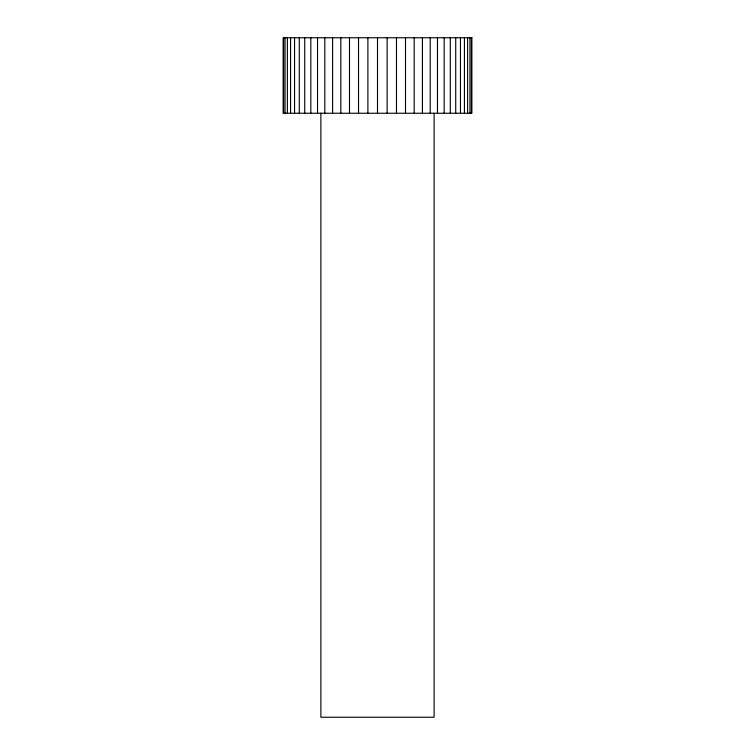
<?xml version="1.0" encoding="UTF-8"?>
<svg xmlns="http://www.w3.org/2000/svg" width="755" height="755" viewBox="0 0 755 755"><rect width="100%" height="100%" fill="white"/><g stroke="black" fill="none" stroke-linecap="round" stroke-linejoin="round"><path stroke-width="1.13" d="M471.394 37.75L471.394 113.25M469.95 37.75L469.95 113.25M467.628 37.75L467.628 113.25M464.438 37.75L464.438 113.25M460.456 37.75L460.456 113.25M455.718 37.75L455.718 113.25M450.282 37.75L450.282 113.25M444.176 37.75L444.176 113.25M437.475 37.75L437.475 113.25M434.116 113.25L434.116 717.25L320.884 717.25L320.884 113.25M430.208 37.75L430.208 113.25M422.423 37.75L422.423 113.25M414.174 37.75L414.174 113.25M405.51 37.75L405.51 113.25M396.479 37.75L396.479 113.25M387.126 37.75L387.126 113.25M377.5 37.75L377.5 113.25M367.883 37.75L367.883 113.25M358.531 37.75L358.531 113.25M349.499 37.75L349.499 113.25M340.835 37.75L340.835 113.25M332.596 37.75L332.596 113.25M324.81 37.75L324.81 113.25M317.534 37.75L317.534 113.25M310.824 37.75L310.824 113.25M304.727 37.75L304.727 113.25M299.291 37.75L299.291 113.25M294.554 37.75L294.554 113.25M290.571 37.75L290.571 113.25M287.391 37.75L287.391 113.25M285.05 37.75L285.05 113.25M283.616 37.75L283.616 113.25M471.875 37.75L283.125 37.75L283.125 113.25L471.875 113.25L471.875 37.75"/></g></svg>
